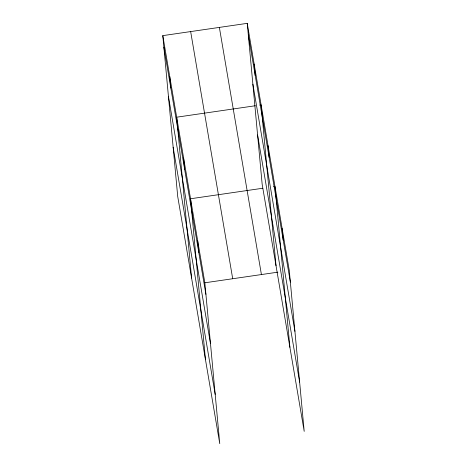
<?xml version="1.0" encoding="UTF-8"?>
<svg xmlns="http://www.w3.org/2000/svg" width="467" height="467" viewBox="0 0 467 467"><rect width="100%" height="100%" fill="white"/><g stroke="black" fill="none" stroke-linecap="round" stroke-linejoin="round"><path stroke-width="0.7" d="M162.796 35.632L204.844 282.786L219.764 443.65L177.717 196.496L162.796 35.632L247.236 23.35L289.283 270.504L304.204 431.368L262.156 184.214L247.236 23.35M255.396 105.74L176.672 117.194L191.593 278.058M259.681 105.116L261.111 104.912L276.032 265.776M262.839 188.236L190.548 198.755L205.468 359.619M273.557 186.677L274.987 186.473L289.908 347.337M204.844 282.786L277.853 272.168M248.31 34.937L290.357 282.091M252.88 84.2L294.928 331.354M257.586 134.951L299.633 382.105M219.367 27.401L261.415 274.555M190.659 31.581L232.706 278.735M163.87 47.22L205.918 294.373M168.441 96.482L210.489 343.636M173.146 147.233L215.194 394.387M282.132 228.486L283.206 240.073M268.046 145.692L269.12 157.28M254.171 64.131L255.245 75.718M197.693 240.768L198.767 252.355M183.607 157.974L184.681 169.562M169.731 76.413L170.805 88"/></g></svg>
